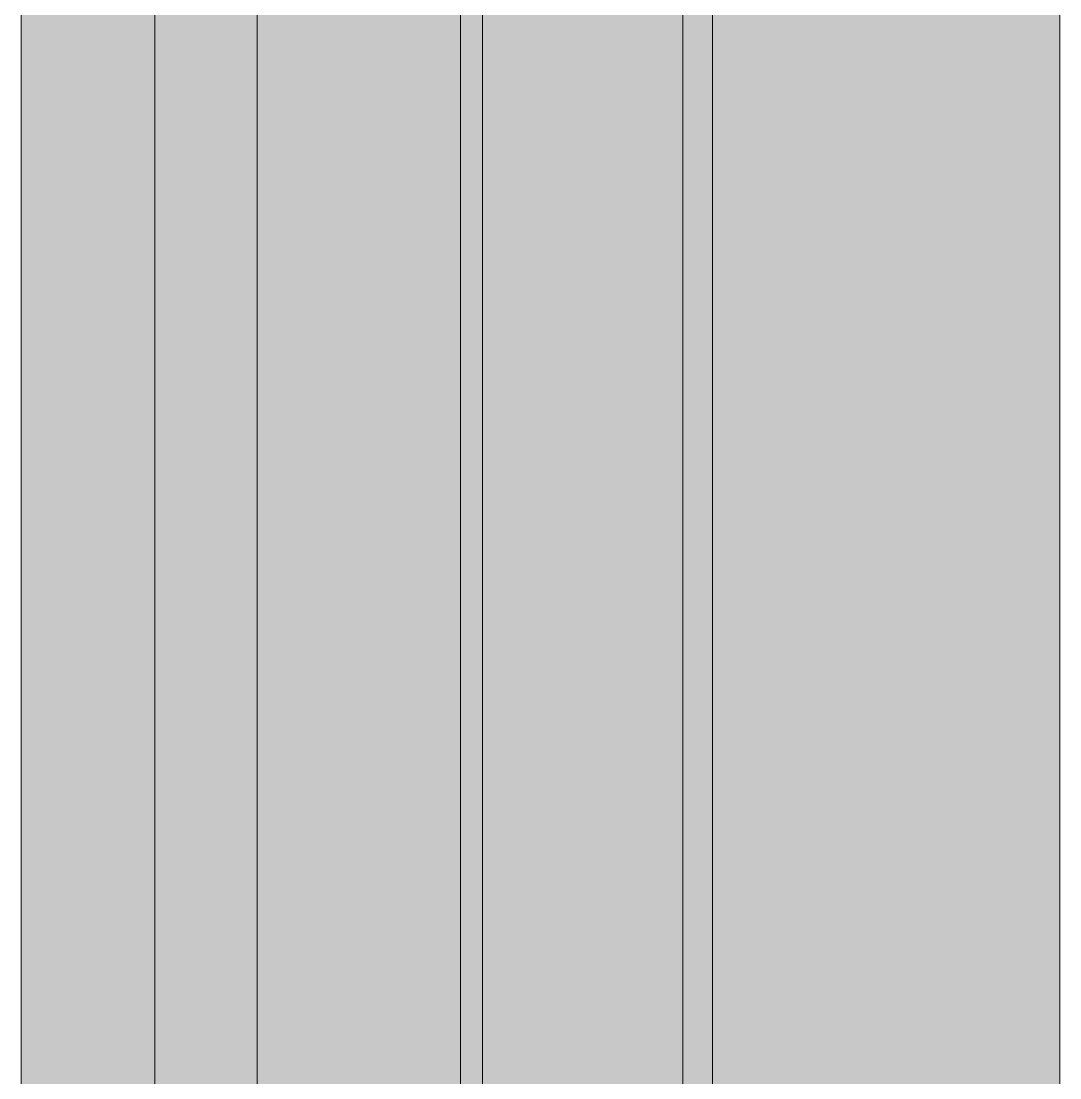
# Model space of a CAD drawing. Header units: millimetres. Extents: x -546 to 1681, y -650 to 1730.
# Drawn here: x 780.207 to 780.907, y 675.987 to 676.7 of the extents above; entities that cross this region are included whole.
import ezdxf

# ---------------------------------------------------------------- set-up
doc = ezdxf.new("R2010")
doc.units = ezdxf.units.MM

msp = doc.modelspace()

# ---------------------------------------------------------------- hatches: boundary and pattern name
at = {"true_color": 0xffffff}
h = msp.add_hatch(color=7, dxfattribs=at)
h.dxf.hatch_style = 2
h.paths.add_polyline_path([(780.90719, 659.67478), (780.20719, 659.68678), (780.20719, 680.83881), (780.90719, 680.83881)])

# ---------------------------------------------------------------- linework, layer by layer
at = {"color": 7, "lineweight": 0}
for points in [[(780.20719, 658.83678), (780.20719, 681.53881)], [(780.20719, 681.53881), (780.20719, 658.98678)], [(780.29719, 659.07478), (780.29719, 681.44881)], [(780.36619, 659.18378), (780.36619, 681.37981)], [(780.90719, 659.67478), (780.90719, 680.83881)]]:
    msp.add_lwpolyline(points, dxfattribs=at)
at = {"color": 8, "lineweight": 0, "true_color": 0x7f7f7f}
for points in [[(780.50319, 681.12681), (780.50319, 675.3268)], [(780.51819, 681.11181), (780.51819, 675.3418)], [(780.65319, 680.97681), (780.65319, 675.4768)], [(780.67319, 680.57681), (780.67319, 675.8768)]]:
    msp.add_lwpolyline(points, dxfattribs=at)

doc.saveas('drawing.dxf')
